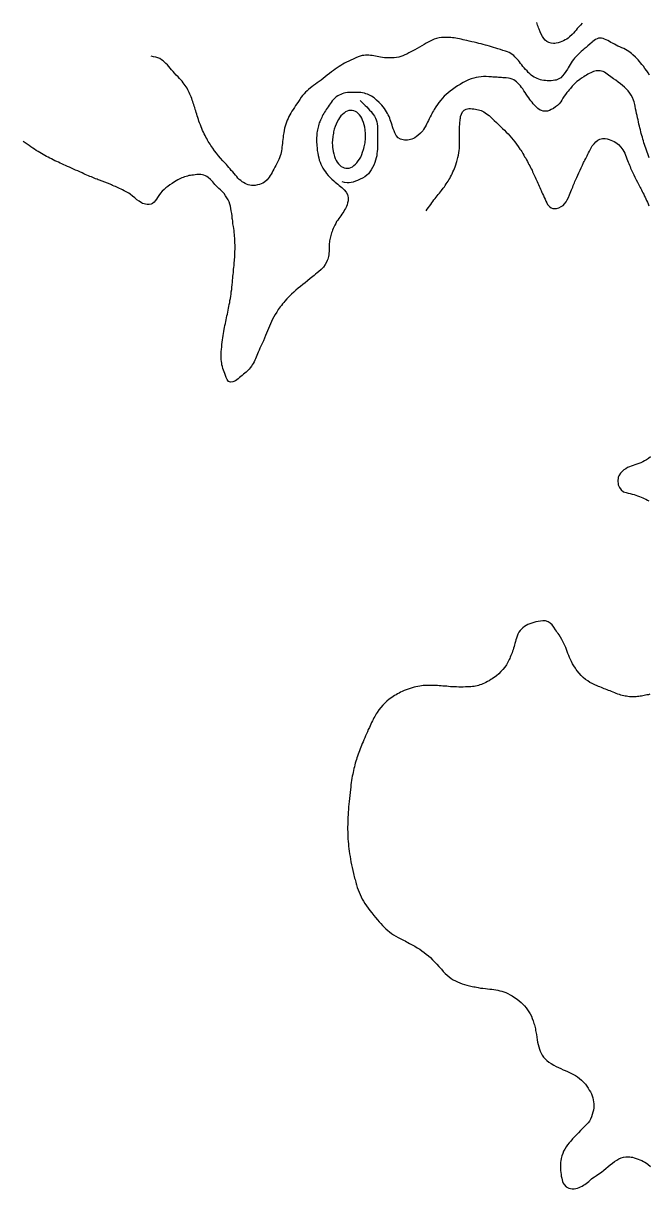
# Model space of a CAD drawing. Header units: inches. Extents: x 401374 to 405300, y 6332180 to 6336621.
# Drawn here: x 402661 to 403137, y 6332679 to 6333567 of the extents above; entities that cross this region are included whole.
import ezdxf

# ---------------------------------------------------------------- set-up
doc = ezdxf.new("R2010")
doc.units = ezdxf.units.IN
doc.header["$MEASUREMENT"] = 0

msp = doc.modelspace()

# ---------------------------------------------------------------- linework, layer by layer
for points in [[(403086.7, 6333566.7), (403085.2, 6333565.1), (403084, 6333563.8), (403082.9, 6333562.6), (403081.9, 6333561.4), (403080.9, 6333560.3), (403079.9, 6333559.2), (403078.9, 6333558.2), (403077, 6333556.3), (403075.9, 6333555.4), (403074.9, 6333554.6), (403073.7, 6333553.9), (403072.5, 6333553.2), (403071.2, 6333552.7), (403069.9, 6333552.2), (403068.4, 6333551.8), (403066.8, 6333551.5), (403065.7, 6333551.3), (403064.7, 6333551.3), (403062.9, 6333551.5), (403061.3, 6333552), (403059.8, 6333552.8), (403058.5, 6333553.8), (403057.4, 6333555.1), (403056.3, 6333556.6), (403055.4, 6333558.3), (403054.6, 6333560.1), (403053.8, 6333562.1), (403053.4, 6333563.1), (403053.1, 6333564.1), (403052.7, 6333565.1), (403052.4, 6333566.2), (403052.1, 6333567.3)], [(403094.1, 6333552.3), (403092.5, 6333550.8), (403091, 6333549.5), (403089.6, 6333548.3), (403088.2, 6333547.2), (403087, 6333546.1), (403085.8, 6333545.1), (403084.7, 6333544.1), (403083.7, 6333543.1), (403082.7, 6333542.1), (403081.7, 6333541.1), (403080.8, 6333540), (403079.9, 6333539), (403079.1, 6333537.8), (403078.2, 6333536.6), (403077.4, 6333535.3), (403076.6, 6333533.9), (403075.9, 6333532.8), (403075.3, 6333531.8), (403074.2, 6333529.9), (403073, 6333528.1), (403071.7, 6333526.5), (403070.3, 6333525.2), (403068.7, 6333524.2), (403066.8, 6333523.4), (403065.7, 6333523.2), (403064.6, 6333523.1), (403063, 6333522.9), (403061.5, 6333522.9), (403060, 6333522.9), (403058.7, 6333523), (403057.3, 6333523.1), (403056, 6333523.3), (403054.8, 6333523.6), (403053.5, 6333524), (403052.3, 6333524.5), (403051.2, 6333525), (403050, 6333525.7), (403048.9, 6333526.4), (403047.8, 6333527.2), (403046.7, 6333528.1), (403045.6, 6333529.1), (403044.6, 6333530.3), (403043.4, 6333531.5), (403042.4, 6333532.7), (403041.5, 6333533.8), (403040.6, 6333535), (403039.7, 6333536.1), (403038.9, 6333537.2), (403038.1, 6333538.3), (403037.2, 6333539.3), (403035.4, 6333541.2), (403034.5, 6333542.1), (403033.4, 6333542.9), (403032.3, 6333543.6), (403031, 6333544.3), (403029.7, 6333544.9), (403028.2, 6333545.5), (403026.2, 6333546), (403024.3, 6333546.6), (403022.5, 6333547.1), (403020.8, 6333547.7), (403019.1, 6333548.2), (403017.5, 6333548.7), (403016, 6333549.1), (403014.4, 6333549.6), (403012.9, 6333550), (403011.3, 6333550.5), (403009.7, 6333550.9), (403008, 6333551.3), (403006.3, 6333551.8), (403004.5, 6333552.2), (403002.6, 6333552.6), (403001.6, 6333552.8), (403000.6, 6333553.1), (402998.9, 6333553.4), (402997.4, 6333553.7), (402995.9, 6333554), (402994.5, 6333554.4), (402993.1, 6333554.7), (402991.8, 6333555), (402990.4, 6333555.2), (402989.2, 6333555.5), (402987.9, 6333555.6), (402986.5, 6333555.8), (402985.2, 6333555.9), (402983.8, 6333555.9), (402982.4, 6333555.9), (402980.9, 6333555.8), (402979.4, 6333555.7), (402977.8, 6333555.5), (402976.7, 6333555.2), (402975.7, 6333555), (402974, 6333554.5), (402972.4, 6333553.8), (402970.9, 6333553.1), (402969.4, 6333552.3), (402967.9, 6333551.4), (402966.3, 6333550.4), (402964.6, 6333549.5), (402962.7, 6333548.4), (402961, 6333547.5), (402959.3, 6333546.5), (402957.7, 6333545.6), (402956.2, 6333544.8), (402954.7, 6333544), (402953.1, 6333543.2), (402951.6, 6333542.5), (402950.1, 6333541.9), (402948.6, 6333541.4), (402947, 6333540.9), (402945.3, 6333540.6), (402943.6, 6333540.3), (402941.7, 6333540.2), (402939.8, 6333540.2), (402938.8, 6333540.2), (402937.8, 6333540.3), (402936.2, 6333540.4), (402934.6, 6333540.6), (402933.2, 6333540.8), (402931.8, 6333541), (402930.5, 6333541.3), (402929.2, 6333541.6), (402927.9, 6333541.8), (402926.7, 6333542), (402925.4, 6333542.2), (402924.2, 6333542.3), (402922.9, 6333542.4), (402921.6, 6333542.3), (402920.3, 6333542.2), (402919, 6333542), (402917.6, 6333541.6), (402916.2, 6333541.1), (402914.2, 6333540.2), (402912.3, 6333539.4), (402910.6, 6333538.6), (402908.9, 6333537.8), (402907.3, 6333537), (402905.8, 6333536.2), (402904.3, 6333535.4), (402902.9, 6333534.5), (402901.5, 6333533.7), (402900, 6333532.7), (402898.6, 6333531.7), (402897.2, 6333530.7), (402895.7, 6333529.6), (402894.2, 6333528.4), (402892.6, 6333527.2), (402891, 6333525.9), (402889.4, 6333524.6), (402887.8, 6333523.4), (402886.3, 6333522.3), (402884.9, 6333521.3), (402883.5, 6333520.3), (402882.2, 6333519.3), (402880.9, 6333518.3), (402879.7, 6333517.4), (402878.4, 6333516.3), (402877.3, 6333515.3), (402876.1, 6333514.2), (402875, 6333513), (402873.8, 6333511.7), (402872.7, 6333510.3), (402871.6, 6333508.7), (402870.6, 6333507.1), (402869.5, 6333505.4), (402868.5, 6333503.9), (402867.5, 6333502.4), (402866.6, 6333501), (402865.7, 6333499.6), (402864.9, 6333498.2), (402864.1, 6333496.9), (402863.4, 6333495.6), (402862.7, 6333494.2), (402862.1, 6333492.8), (402861.5, 6333491.4), (402860.9, 6333489.9), (402860.5, 6333488.4), (402860, 6333486.7), (402859.7, 6333484.9), (402859.4, 6333483.1), (402859.1, 6333481.3), (402858.9, 6333479.7), (402858.7, 6333478.1), (402858.6, 6333476.6), (402858.4, 6333475.1), (402858.3, 6333473.7), (402858.1, 6333472.3), (402858, 6333471), (402857.7, 6333469.6), (402857.5, 6333468.3), (402857.1, 6333467), (402856.7, 6333465.6), (402856.2, 6333464.2), (402855.7, 6333462.8), (402855, 6333461.4), (402854.2, 6333459.9), (402853.4, 6333458.4), (402852.6, 6333457), (402851.9, 6333455.6), (402851.2, 6333454.3), (402850.5, 6333453), (402849.8, 6333451.8), (402849.1, 6333450.6), (402848.3, 6333449.5), (402847.5, 6333448.4), (402846.7, 6333447.4), (402844.7, 6333445.7), (402843.5, 6333445), (402842.3, 6333444.4), (402840.9, 6333443.9), (402839.4, 6333443.5), (402837.8, 6333443.2), (402836.4, 6333443.1), (402835, 6333443.1), (402833.6, 6333443.3), (402832.4, 6333443.6), (402831.1, 6333444), (402830, 6333444.6), (402828.8, 6333445.3), (402827.7, 6333446), (402826.7, 6333446.9), (402825.6, 6333447.8), (402824.6, 6333448.8), (402823.6, 6333449.9), (402822.6, 6333451), (402821.6, 6333452.2), (402820.6, 6333453.5), (402819.5, 6333454.6), (402818.6, 6333455.8), (402817.6, 6333456.9), (402816.7, 6333458), (402815.8, 6333459), (402814.9, 6333460), (402813.1, 6333462), (402811.4, 6333464), (402809.8, 6333465.8), (402808.3, 6333467.7), (402806.8, 6333469.6), (402805.4, 6333471.5), (402804, 6333473.5), (402803.4, 6333474.5), (402802.7, 6333475.5), (402802, 6333476.6), (402801.4, 6333477.7), (402800.8, 6333478.8), (402800.1, 6333480), (402799.5, 6333481.2), (402798.9, 6333482.4), (402798.3, 6333483.7), (402797.7, 6333485), (402797.1, 6333486.4), (402796.6, 6333487.9), (402796, 6333489.3), (402795.4, 6333490.7), (402794.9, 6333492.1), (402794.5, 6333493.4), (402794, 6333494.8), (402793.6, 6333496.1), (402793.2, 6333497.4), (402792.8, 6333498.7), (402792.4, 6333499.9), (402792.1, 6333501.1), (402791.7, 6333502.4), (402791.3, 6333503.5), (402791, 6333504.7), (402790.6, 6333505.9), (402790.2, 6333507.1), (402789.8, 6333508.2), (402789.4, 6333509.3), (402789, 6333510.5), (402788.5, 6333511.6), (402788, 6333512.7), (402787.5, 6333513.8), (402787, 6333514.9), (402786.4, 6333516), (402785.8, 6333517.1), (402785.1, 6333518.2), (402784.4, 6333519.3), (402783.7, 6333520.3), (402782.8, 6333521.4), (402782, 6333522.5), (402781, 6333523.6), (402780, 6333524.7), (402779, 6333525.9), (402777.6, 6333527.2), (402776.4, 6333528.6), (402775.2, 6333529.9), (402774.1, 6333531.2), (402773, 6333532.5), (402772, 6333533.7), (402770.9, 6333534.9), (402769.8, 6333536.1), (402768.7, 6333537.1), (402767.6, 6333538.1), (402766.3, 6333538.9), (402765, 6333539.7), (402763.6, 6333540.3), (402762.1, 6333540.8), (402760.4, 6333541.2), (402758.6, 6333541.5)], [(403137.9, 6333527.1), (403136.8, 6333528.8), (403135.7, 6333530.4), (403134.4, 6333532.1), (403133.2, 6333533.9), (403132.1, 6333535.2), (403131.1, 6333536.4), (403130.1, 6333537.6), (403129.1, 6333538.7), (403128.2, 6333539.8), (403127.2, 6333540.8), (403125.2, 6333542.6), (403124.2, 6333543.5), (403123.1, 6333544.3), (403122, 6333545.1), (403120.8, 6333545.8), (403119.5, 6333546.6), (403118.2, 6333547.3), (403116.7, 6333548), (403115.2, 6333548.7), (403113.8, 6333549.3), (403112.4, 6333549.9), (403111.1, 6333550.6), (403109.8, 6333551.4), (403108.5, 6333552.1), (403107.3, 6333552.8), (403106.1, 6333553.5), (403104.9, 6333554.1), (403103.7, 6333554.6), (403102.5, 6333555), (403101.3, 6333555.2), (403100.2, 6333555.3), (403099, 6333555.2), (403097.9, 6333554.8), (403096.7, 6333554.3), (403095.6, 6333553.5), (403094.8, 6333552.8), (403094.1, 6333552.3)], [(403137.6, 6333464.2), (403137, 6333465.7), (403136.5, 6333467.2), (403136, 6333468.6), (403135.5, 6333470.1), (403135, 6333471.5), (403134.5, 6333472.9), (403134.1, 6333474.3), (403133.6, 6333475.7), (403133.2, 6333477.1), (403132.8, 6333478.4), (403132.4, 6333479.8), (403132, 6333481.2), (403131.6, 6333482.6), (403131.2, 6333484), (403130.9, 6333485.5), (403130.5, 6333486.9), (403130.1, 6333488.4), (403129.8, 6333489.9), (403129.4, 6333491.5), (403129.1, 6333493), (403128.7, 6333494.7), (403128.4, 6333496.3), (403128, 6333498), (403127.7, 6333499.8), (403127.3, 6333501.6), (403127, 6333503.5), (403126.7, 6333504.7), (403126.4, 6333505.8), (403126.1, 6333506.9), (403125.7, 6333508), (403124.8, 6333510), (403123.9, 6333511.8), (403122.8, 6333513.5), (403121.6, 6333515.1), (403120.2, 6333516.6), (403118.8, 6333518), (403117.3, 6333519.3), (403115.7, 6333520.6), (403114, 6333521.9), (403112.2, 6333523.2), (403110.4, 6333524.4), (403108.5, 6333525.8), (403106.6, 6333527.2), (403105.6, 6333527.9), (403104.6, 6333528.7), (403103.5, 6333529.3), (403102.5, 6333529.8), (403101.4, 6333530.2), (403100.4, 6333530.4), (403099.4, 6333530.5), (403098.3, 6333530.5), (403097.3, 6333530.3), (403096.2, 6333530.1), (403095.2, 6333529.8), (403094.1, 6333529.4), (403093.1, 6333528.9), (403092, 6333528.4), (403090.9, 6333527.8), (403089.9, 6333527.2), (403088.8, 6333526.5), (403087.8, 6333525.9), (403086.2, 6333524.9), (403084.9, 6333523.9), (403083.7, 6333523), (403082.6, 6333522.2), (403080.7, 6333520.5), (403079.1, 6333518.8), (403077.6, 6333517), (403076.8, 6333516), (403075.9, 6333515), (403075, 6333513.8), (403074, 6333512.5), (403073, 6333511.2), (403071.8, 6333509.7), (403071.2, 6333508.2), (403070.3, 6333506.8), (403069.2, 6333505.4), (403067.8, 6333504.1), (403066.3, 6333502.9), (403064.7, 6333501.8), (403063.1, 6333500.9), (403061.6, 6333500.3), (403060.3, 6333499.8), (403059.1, 6333499.6), (403057.9, 6333499.6), (403056.8, 6333499.8), (403055.7, 6333500.1), (403054.7, 6333500.5), (403052.8, 6333501.8), (403051, 6333503.5), (403049.2, 6333505.4), (403048.4, 6333506.5), (403047.6, 6333507.6), (403046.8, 6333508.7), (403046, 6333509.9), (403045, 6333511.2), (403044, 6333512.6), (403043.1, 6333514), (403042.2, 6333515.3), (403041.4, 6333516.6), (403040.5, 6333517.8), (403039.6, 6333518.9), (403038.7, 6333520), (403036.7, 6333522), (403035.7, 6333522.8), (403034.5, 6333523.5), (403033.2, 6333524.1), (403031.9, 6333524.6), (403030.4, 6333524.9), (403028.8, 6333525.1), (403027.5, 6333525.1), (403026.3, 6333525.2), (403025.2, 6333525.3), (403024, 6333525.3), (403022.9, 6333525.4), (403021.8, 6333525.5), (403020.7, 6333525.6), (403019.6, 6333525.7), (403018.6, 6333525.7), (403017.6, 6333525.8), (403016.6, 6333525.9), (403015.6, 6333525.9), (403013.6, 6333526), (403011.6, 6333526), (403009.7, 6333525.8), (403007.8, 6333525.6), (403005.9, 6333525.3), (403004, 6333524.9), (403002, 6333524.3), (403000.1, 6333523.5), (402999.1, 6333523.1), (402998, 6333522.6), (402997, 6333522), (402996, 6333521.5), (402994.8, 6333520.8), (402993.8, 6333520.1), (402992.7, 6333519.5), (402991.7, 6333518.9), (402989.8, 6333517.6), (402987.9, 6333516.3), (402986.2, 6333515), (402984.6, 6333513.7), (402983.1, 6333512.4), (402981.6, 6333511), (402980.2, 6333509.6), (402978.9, 6333508), (402977.6, 6333506.4), (402976.4, 6333504.7), (402975.1, 6333502.9), (402973.9, 6333501), (402973.3, 6333499.9), (402972.7, 6333498.9), (402972.2, 6333497.8), (402971.6, 6333496.7), (402970.8, 6333495.3), (402970.2, 6333493.9), (402969.5, 6333492.6), (402968.9, 6333491.4), (402968.4, 6333490.2), (402967.8, 6333489), (402967.2, 6333487.9), (402966.6, 6333486.9), (402965.9, 6333485.8), (402965.2, 6333484.8), (402963.6, 6333482.9), (402961.6, 6333481.1), (402960.4, 6333480.3), (402959.2, 6333479.5), (402958.1, 6333478.9), (402957, 6333478.4), (402955.9, 6333478.1), (402954.8, 6333477.8), (402953.7, 6333477.6), (402952.5, 6333477.6), (402951.4, 6333477.6), (402950.3, 6333477.8), (402949.3, 6333478.1), (402948.3, 6333478.4), (402946.5, 6333479.5), (402945, 6333481.1), (402944, 6333483.1), (402943.4, 6333484.7), (402942.8, 6333486.2), (402942.3, 6333487.7), (402941.9, 6333489.1), (402941.4, 6333490.5), (402941, 6333491.8), (402940.5, 6333493.1), (402940.1, 6333494.3), (402939.6, 6333495.6), (402939, 6333496.8), (402938.4, 6333498), (402937.7, 6333499.2), (402936.9, 6333500.4), (402936.1, 6333501.7), (402935.1, 6333503), (402934, 6333504.3), (402933, 6333505.3), (402932, 6333506.3), (402930.1, 6333508.2), (402928.2, 6333509.8), (402926.3, 6333511.1), (402925.2, 6333511.7), (402924.2, 6333512.2), (402923.1, 6333512.7), (402922, 6333513), (402920.8, 6333513.4), (402919.5, 6333513.6), (402918.2, 6333513.8), (402916.8, 6333513.9), (402915.2, 6333513.9), (402913.6, 6333513.9), (402912.1, 6333514), (402910.7, 6333513.9), (402909.2, 6333513.9), (402907.9, 6333513.8), (402906.5, 6333513.6), (402905.2, 6333513.3), (402904, 6333513), (402902.8, 6333512.5), (402901.6, 6333512), (402900.5, 6333511.4), (402899.4, 6333510.6), (402898.3, 6333509.7), (402897.3, 6333508.6), (402896.4, 6333507.5), (402895.5, 6333506.3), (402894.7, 6333505.2), (402893.9, 6333504.2), (402893.2, 6333503.1), (402892.5, 6333502), (402891.8, 6333501), (402891.1, 6333499.9), (402890.5, 6333498.9), (402889.9, 6333497.9), (402889.3, 6333496.9), (402888.8, 6333495.8), (402888.3, 6333494.8), (402887.8, 6333493.8), (402887.3, 6333492.8), (402886.9, 6333491.7), (402886.5, 6333490.7), (402886.2, 6333489.7), (402885.9, 6333488.6), (402885.6, 6333487.5), (402885.3, 6333486.5), (402885.1, 6333485.4), (402884.9, 6333484.2), (402884.7, 6333483.1), (402884.6, 6333482), (402884.5, 6333480.8), (402884.4, 6333479.6), (402884.4, 6333478.4), (402884.4, 6333477.1), (402884.4, 6333475.9), (402884.5, 6333474.6), (402884.6, 6333473.2), (402884.8, 6333471.9), (402884.9, 6333470.8), (402885, 6333469.8), (402885.3, 6333467.8), (402885.7, 6333466), (402886.1, 6333464.2), (402886.5, 6333462.5), (402887.1, 6333460.9), (402887.7, 6333459.3), (402888.4, 6333457.8), (402889.2, 6333456.4), (402890.1, 6333454.9), (402891.1, 6333453.5), (402892.1, 6333452.2), (402893.3, 6333450.8), (402894.6, 6333449.4), (402896, 6333448), (402897.6, 6333446.7), (402898.6, 6333445.7), (402899.6, 6333444.9), (402900.7, 6333444), (402901.7, 6333443.2), (402903.7, 6333441.6), (402905.5, 6333439.9), (402907, 6333438.1), (402908, 6333436.2), (402908.3, 6333435.1), (402908.5, 6333434), (402908.5, 6333432.8), (402908.4, 6333431.5), (402908, 6333429.8), (402907.6, 6333428.3), (402907.1, 6333427), (402906.5, 6333425.7), (402905.8, 6333424.5), (402905.2, 6333423.4), (402904.4, 6333422.3), (402903.7, 6333421.2), (402902.9, 6333420.1), (402902.1, 6333419.1), (402901.3, 6333418), (402900.5, 6333416.8), (402899.7, 6333415.6), (402899, 6333414.3), (402898.2, 6333412.9), (402897.6, 6333411.5), (402897, 6333410.3), (402896.6, 6333409.1), (402896.2, 6333408), (402895.8, 6333407), (402895.5, 6333406), (402895.2, 6333405), (402894.7, 6333403), (402894.3, 6333401.1), (402894.2, 6333400), (402894.1, 6333399), (402894, 6333397.9), (402894, 6333396.7), (402893.9, 6333395.5), (402894, 6333394.3), (402893.9, 6333392.9), (402893.8, 6333391.6), (402893.7, 6333390.3), (402893.5, 6333389.1), (402893.2, 6333388), (402892.9, 6333386.9), (402892.5, 6333385.9), (402892.1, 6333384.8), (402890.9, 6333382.9), (402889.6, 6333381), (402887.9, 6333379.2), (402886, 6333377.5), (402884.8, 6333376.5), (402883.7, 6333375.6), (402882.7, 6333374.7), (402881.6, 6333373.8), (402880.6, 6333373), (402879.6, 6333372.2), (402877.6, 6333370.6), (402875.8, 6333369.1), (402873.9, 6333367.7), (402872.1, 6333366.3), (402870.4, 6333364.9), (402868.7, 6333363.4), (402867, 6333361.9), (402865.3, 6333360.4), (402863.6, 6333358.7), (402861.9, 6333356.9), (402860.2, 6333355), (402859.4, 6333354), (402858.5, 6333352.9), (402857.6, 6333351.8), (402856.8, 6333350.7), (402855.3, 6333348.7), (402854.1, 6333346.7), (402852.9, 6333344.9), (402851.9, 6333343.1), (402851, 6333341.3), (402850.1, 6333339.5), (402849.3, 6333337.8), (402848.6, 6333336.1), (402847.8, 6333334.3), (402847.1, 6333332.5), (402846.4, 6333330.7), (402845.6, 6333328.8), (402844.8, 6333326.9), (402844, 6333324.9), (402843.5, 6333323.9), (402843, 6333322.8), (402842.5, 6333321.8), (402842, 6333320.7), (402841.2, 6333319.2), (402840.6, 6333317.7), (402840, 6333316.3), (402839.4, 6333315), (402838.9, 6333313.7), (402838.4, 6333312.4), (402837.9, 6333311.2), (402837.4, 6333310), (402836.8, 6333308.9), (402836.2, 6333307.7), (402835.5, 6333306.6), (402834.8, 6333305.5), (402834, 6333304.4), (402833, 6333303.3), (402832, 6333302.2), (402830.8, 6333301.1), (402828.9, 6333299.4), (402827.9, 6333298.5), (402826.8, 6333297.6), (402825.8, 6333296.8), (402824.7, 6333295.9), (402823.7, 6333295.2), (402822.7, 6333294.5), (402820.7, 6333293.6), (402818.9, 6333293.3), (402817.4, 6333293.9), (402816.4, 6333295.5), (402815.7, 6333297), (402815.1, 6333298.5), (402814.5, 6333299.9), (402814, 6333301.3), (402813.5, 6333302.6), (402813.1, 6333303.9), (402812.7, 6333305.3), (402812.4, 6333306.6), (402812.2, 6333307.9), (402812, 6333309.2), (402811.8, 6333310.6), (402811.7, 6333312), (402811.7, 6333313.4), (402811.7, 6333314.9), (402811.8, 6333316.6), (402812, 6333318.3), (402812.2, 6333320.2), (402812.4, 6333322), (402812.6, 6333323.8), (402812.8, 6333325.5), (402813.1, 6333327.2), (402813.3, 6333328.9), (402813.6, 6333330.5), (402813.9, 6333332), (402814.2, 6333333.6), (402814.4, 6333335.1), (402814.7, 6333336.6), (402815, 6333338), (402815.3, 6333339.5), (402815.6, 6333340.9), (402815.9, 6333342.4), (402816.2, 6333343.8), (402816.5, 6333345.2), (402816.8, 6333346.7), (402817.1, 6333348.1), (402817.4, 6333349.6), (402817.7, 6333351.1), (402818, 6333352.6), (402818.3, 6333354.1), (402818.5, 6333355.6), (402818.8, 6333357.2), (402819.1, 6333358.8), (402819.3, 6333360.5), (402819.5, 6333362.2), (402819.8, 6333363.9), (402820, 6333365.7), (402820.2, 6333367.5), (402820.4, 6333369.5), (402820.5, 6333371), (402820.6, 6333372.5), (402820.8, 6333374), (402820.9, 6333375.4), (402821.1, 6333376.8), (402821.2, 6333378.2), (402821.3, 6333379.5), (402821.5, 6333380.8), (402821.6, 6333382.1), (402821.7, 6333383.3), (402821.8, 6333384.6), (402821.9, 6333385.8), (402822, 6333387), (402822.1, 6333388.2), (402822.2, 6333389.4), (402822.3, 6333390.7), (402822.3, 6333391.9), (402822.3, 6333393.1), (402822.4, 6333394.3), (402822.4, 6333395.5), (402822.4, 6333396.7), (402822.4, 6333398), (402822.3, 6333399.2), (402822.3, 6333400.5), (402822.2, 6333401.8), (402822.1, 6333403.1), (402822, 6333404.5), (402821.9, 6333405.9), (402821.7, 6333407.3), (402821.6, 6333408.8), (402821.4, 6333410.3), (402821.2, 6333411.9), (402821, 6333412.9), (402820.8, 6333414), (402820.7, 6333415.1), (402820.6, 6333416.1), (402820.4, 6333417.1), (402820.3, 6333418.1), (402820.1, 6333420.1), (402819.8, 6333421.9), (402819.5, 6333423.8), (402819.2, 6333425.5), (402818.8, 6333427.3), (402818.3, 6333429), (402817.8, 6333430.6), (402817.1, 6333432.2), (402816.2, 6333433.8), (402815.2, 6333435.3), (402814.1, 6333436.9), (402812.7, 6333438.4), (402811.2, 6333439.9), (402810, 6333440.8), (402809, 6333441.9), (402808.1, 6333442.9), (402807.1, 6333443.9), (402805.4, 6333445.9), (402803.7, 6333447.8), (402801.8, 6333449.3), (402800.9, 6333450), (402799.8, 6333450.5), (402798.7, 6333451), (402797.5, 6333451.3), (402796.2, 6333451.4), (402794.8, 6333451.5), (402793.3, 6333451.4), (402792, 6333451.2), (402790.7, 6333451.1), (402789.5, 6333451), (402788.4, 6333450.8), (402787.2, 6333450.6), (402786.1, 6333450.3), (402785.1, 6333450), (402784, 6333449.7), (402783, 6333449.3), (402781.9, 6333448.9), (402780.8, 6333448.4), (402779.8, 6333447.9), (402778.7, 6333447.3), (402777.5, 6333446.6), (402776.4, 6333445.9), (402774.4, 6333444.6), (402772.7, 6333443.5), (402771.1, 6333442.4), (402769.6, 6333441.3), (402768.3, 6333440.1), (402766.9, 6333438.8), (402765.7, 6333437.2), (402764.4, 6333435.5), (402763.4, 6333434), (402762.5, 6333432.7), (402761.6, 6333431.5), (402760.7, 6333430.4), (402759.6, 6333429.5), (402758.4, 6333428.9), (402757.1, 6333428.6), (402755.6, 6333428.7), (402754.3, 6333428.9), (402753.1, 6333429.2), (402752, 6333429.5), (402751.1, 6333430), (402749.3, 6333431.1), (402747.6, 6333432.3), (402746, 6333433.7), (402744.3, 6333435.1), (402742.5, 6333436.5), (402741.5, 6333437.2), (402740.4, 6333437.9), (402739.1, 6333438.5), (402737.9, 6333439.1), (402736.8, 6333439.7), (402735.6, 6333440.3), (402734.5, 6333440.8), (402733.4, 6333441.3), (402732.4, 6333441.8), (402731.3, 6333442.3), (402730.3, 6333442.7), (402729.2, 6333443.2), (402728.2, 6333443.6), (402727.2, 6333444), (402725.2, 6333444.8), (402723.3, 6333445.6), (402721.3, 6333446.3), (402719.3, 6333447.1), (402718.3, 6333447.5), (402717.3, 6333447.9), (402716.2, 6333448.3), (402715.2, 6333448.7), (402714.1, 6333449.1), (402713, 6333449.6), (402711.9, 6333450), (402710.8, 6333450.5), (402709.6, 6333451), (402708.4, 6333451.5), (402707.2, 6333452.1), (402706, 6333452.7), (402704.2, 6333453.4), (402702.6, 6333454.2), (402701, 6333454.9), (402699.4, 6333455.6), (402697.8, 6333456.3), (402696.3, 6333457), (402694.9, 6333457.6), (402693.4, 6333458.3), (402692, 6333458.9), (402690.6, 6333459.5), (402689.3, 6333460.2), (402687.9, 6333460.8), (402686.6, 6333461.4), (402685.3, 6333462), (402684, 6333462.7), (402682.7, 6333463.3), (402681.4, 6333463.9), (402680.2, 6333464.6), (402678.9, 6333465.3), (402677.6, 6333466), (402676.3, 6333466.7), (402675, 6333467.4), (402673.7, 6333468.2), (402672.4, 6333469), (402671.1, 6333469.8), (402669.8, 6333470.7), (402668.4, 6333471.6), (402667, 6333472.5), (402665.6, 6333473.5), (402664.1, 6333474.5), (402662.7, 6333475.5), (402661.2, 6333476.7)], [(402917.6, 6333507.9), (402918.8, 6333506.5), (402920.1, 6333505.2), (402921.3, 6333504), (402922.6, 6333502.9), (402923.7, 6333501.7), (402924.8, 6333500.5), (402925.9, 6333499.4), (402926.8, 6333498.2), (402927.7, 6333497), (402928.5, 6333495.8), (402929.2, 6333494.5), (402929.7, 6333493.1), (402930.2, 6333491.7), (402930.5, 6333490.1), (402930.7, 6333488.4), (402930.8, 6333486.7), (402930.7, 6333485.6), (402930.7, 6333484.6), (402930.7, 6333482.6), (402930.8, 6333480.8), (402930.8, 6333479), (402930.8, 6333477.2), (402930.9, 6333475.5), (402930.9, 6333473.9), (402930.9, 6333472.3), (402930.8, 6333470.7), (402930.6, 6333469.1), (402930.4, 6333467.4), (402930.2, 6333465.8), (402929.8, 6333464.1), (402929.3, 6333462.3), (402928.7, 6333460.5), (402928, 6333458.7), (402927, 6333456.7), (402926.1, 6333455), (402925, 6333453.4), (402923.9, 6333452.1), (402922.6, 6333450.9), (402921.1, 6333449.8), (402919.4, 6333448.8), (402917.6, 6333447.9), (402915.7, 6333447), (402914, 6333446.3), (402912.4, 6333445.7), (402910.8, 6333445.3), (402909.2, 6333445.1), (402907.6, 6333445.1), (402905.8, 6333445.3), (402904, 6333445.9)], [(402911.6, 6333500.3), (402910.3, 6333500.3), (402909, 6333500.1), (402907.7, 6333499.7), (402906.5, 6333499.1), (402905.3, 6333498.2), (402904.1, 6333497.2), (402903, 6333496.1), (402902, 6333494.7), (402901, 6333493.3), (402900.1, 6333491.6), (402899.3, 6333489.9), (402898.6, 6333488), (402897.9, 6333486), (402897.6, 6333485), (402897.4, 6333483.9), (402897.2, 6333482.9), (402897, 6333481.8), (402896.8, 6333480.7), (402896.7, 6333479.6), (402896.5, 6333478.4), (402896.5, 6333477.3), (402896.4, 6333476.2), (402896.4, 6333475.1), (402896.5, 6333474.1), (402896.5, 6333473), (402896.6, 6333472), (402896.7, 6333470.9), (402897, 6333469), (402897.5, 6333467.1), (402898, 6333465.3), (402898.6, 6333463.7), (402899.4, 6333462.1), (402900.2, 6333460.8), (402901.1, 6333459.5), (402902.1, 6333458.5), (402903.1, 6333457.6), (402904.3, 6333457), (402905.5, 6333456.5), (402906.8, 6333456.3), (402908, 6333456.2), (402909.3, 6333456.4), (402910.5, 6333456.8), (402911.7, 6333457.4), (402912.9, 6333458.3), (402914, 6333459.3), (402915.1, 6333460.4), (402916.1, 6333461.8), (402917.1, 6333463.2), (402918, 6333464.8), (402918.8, 6333466.6), (402919.5, 6333468.5), (402920.2, 6333470.4), (402920.5, 6333471.4), (402920.7, 6333472.5), (402920.9, 6333473.6), (402921.1, 6333474.6), (402921.3, 6333475.7), (402921.5, 6333476.9), (402921.6, 6333478), (402921.6, 6333479.1), (402921.7, 6333480.2), (402921.7, 6333481.3), (402921.7, 6333482.4), (402921.6, 6333483.4), (402921.5, 6333484.5), (402921.4, 6333485.5), (402921.1, 6333487.5), (402920.7, 6333489.4), (402920.1, 6333491.2), (402919.5, 6333492.8), (402918.8, 6333494.4), (402918, 6333495.7), (402917.1, 6333497), (402916.1, 6333498), (402915.1, 6333498.9), (402914, 6333499.5), (402912.8, 6333500), (402911.6, 6333500.3)], [(402967.8, 6333423.7), (402968.6, 6333425), (402969.5, 6333426.3), (402970.4, 6333427.5), (402971.3, 6333428.7), (402972.1, 6333429.9), (402973, 6333431), (402973.8, 6333432.1), (402974.6, 6333433.2), (402975.5, 6333434.2), (402976.3, 6333435.2), (402977.1, 6333436.3), (402977.9, 6333437.3), (402979.4, 6333439.2), (402980.9, 6333441.2), (402981.7, 6333442.2), (402982.4, 6333443.2), (402983.1, 6333444.3), (402983.8, 6333445.3), (402984.5, 6333446.4), (402985.1, 6333447.4), (402985.8, 6333448.5), (402986.4, 6333449.7), (402987, 6333450.9), (402987.7, 6333452.1), (402988.2, 6333453.4), (402988.8, 6333454.7), (402989.4, 6333456), (402989.9, 6333457.4), (402990.4, 6333458.9), (402991, 6333460.5), (402991.3, 6333461.5), (402991.5, 6333462.5), (402992, 6333464.4), (402992.4, 6333466.2), (402992.7, 6333468), (402992.9, 6333469.7), (402993.1, 6333471.3), (402993.2, 6333473), (402993.2, 6333474.6), (402993.3, 6333476.3), (402993.3, 6333477.9), (402993.3, 6333479.6), (402993.2, 6333481.4), (402993.2, 6333483.2), (402993.2, 6333485.1), (402993.3, 6333486.1), (402993.3, 6333487.1), (402993.3, 6333488.2), (402993.4, 6333489.3), (402993.4, 6333490.3), (402993.5, 6333491.4), (402993.6, 6333492.4), (402993.7, 6333493.5), (402993.9, 6333494.5), (402994.1, 6333495.6), (402994.7, 6333497.4), (402995.5, 6333499.1), (402996.7, 6333500.4), (402998.2, 6333501.3), (403000.2, 6333501.7), (403001.5, 6333501.7), (403002.9, 6333501.6), (403004.1, 6333501.5), (403005.3, 6333501.3), (403006.5, 6333501.1), (403007.6, 6333500.8), (403008.7, 6333500.5), (403009.7, 6333500.1), (403010.7, 6333499.6), (403011.7, 6333499.1), (403013.7, 6333497.8), (403015.7, 6333496.3), (403016.7, 6333495.4), (403017.8, 6333494.5), (403019.6, 6333492.7), (403021.3, 6333491.1), (403022.9, 6333489.6), (403024.5, 6333488.1), (403026, 6333486.6), (403027.4, 6333485.2), (403028.8, 6333483.8), (403030.2, 6333482.4), (403031.5, 6333481), (403032.8, 6333479.5), (403034.1, 6333478), (403035.3, 6333476.4), (403036.6, 6333474.7), (403037.9, 6333472.9), (403039.2, 6333470.9), (403039.9, 6333469.9), (403040.6, 6333468.9), (403041.3, 6333467.5), (403042.1, 6333466.2), (403042.8, 6333465), (403043.6, 6333463.8), (403044.2, 6333462.6), (403044.9, 6333461.4), (403045.5, 6333460.2), (403046.1, 6333459.1), (403046.7, 6333458), (403047.3, 6333456.9), (403047.8, 6333455.8), (403048.4, 6333454.7), (403048.9, 6333453.6), (403049.4, 6333452.6), (403049.9, 6333451.5), (403050.4, 6333450.4), (403050.9, 6333449.4), (403051.4, 6333448.3), (403051.9, 6333447.2), (403052.4, 6333446.1), (403052.9, 6333445), (403053.4, 6333443.9), (403053.9, 6333442.7), (403054.4, 6333441.6), (403054.9, 6333440.4), (403055.4, 6333439.2), (403056, 6333437.9), (403056.5, 6333436.7), (403057.1, 6333435.4), (403057.7, 6333434), (403058.3, 6333432.7), (403059, 6333431.3), (403059.6, 6333429.9), (403060.3, 6333428.7), (403062.1, 6333426.8), (403063.1, 6333426.1), (403064.3, 6333425.7), (403065.5, 6333425.5), (403067, 6333425.7), (403068.9, 6333426.2), (403070.6, 6333427), (403072, 6333428), (403073.2, 6333429.2), (403074.3, 6333430.7), (403075.2, 6333432.3), (403076.1, 6333434.1), (403077, 6333436.1), (403077.5, 6333437.3), (403078, 6333438.5), (403078.4, 6333439.7), (403078.9, 6333440.8), (403079.4, 6333441.9), (403079.8, 6333443), (403080.3, 6333444.1), (403080.7, 6333445.1), (403081.1, 6333446.1), (403081.6, 6333447.1), (403082.4, 6333449.1), (403083.3, 6333451), (403084.1, 6333452.8), (403085, 6333454.7), (403085.8, 6333456.6), (403086.8, 6333458.5), (403087.7, 6333460.5), (403088.2, 6333461.5), (403088.7, 6333462.5), (403089.3, 6333463.6), (403089.8, 6333464.6), (403090.4, 6333465.7), (403090.9, 6333466.9), (403091.5, 6333468), (403092.2, 6333469.3), (403093.2, 6333471.3), (403094.3, 6333473.2), (403095.6, 6333474.9), (403096.9, 6333476.4), (403098.4, 6333477.6), (403100.1, 6333478.5), (403102, 6333478.9), (403103, 6333479), (403104.2, 6333478.9), (403105.7, 6333478.6), (403107.1, 6333478.2), (403108.5, 6333477.7), (403109.7, 6333477.2), (403111, 6333476.6), (403112.1, 6333475.9), (403113.2, 6333475.2), (403114.2, 6333474.3), (403116, 6333472.4), (403116.8, 6333471.4), (403117.6, 6333470.2), (403118.3, 6333469), (403119, 6333467.7), (403119.6, 6333466.3), (403120.2, 6333464.9), (403120.6, 6333463.5), (403121.1, 6333462.2), (403121.6, 6333461), (403122, 6333459.8), (403122.5, 6333458.6), (403123, 6333457.5), (403123.4, 6333456.4), (403123.9, 6333455.4), (403124.4, 6333454.3), (403124.8, 6333453.3), (403125.8, 6333451.3), (403126.8, 6333449.4), (403127.7, 6333447.5), (403128.7, 6333445.6), (403129.7, 6333443.6), (403130.7, 6333441.7), (403131.3, 6333440.7), (403131.8, 6333439.7), (403132.3, 6333438.6), (403132.8, 6333437.6), (403133.4, 6333436.5), (403133.9, 6333435.3), (403134.5, 6333434.2), (403135, 6333433), (403135.6, 6333431.7), (403136.2, 6333430.5), (403136.7, 6333429.1), (403137.3, 6333427.7)], [(403138.6, 6333236.5), (403137.1, 6333235.2), (403135.6, 6333234.2), (403134.1, 6333233.4), (403132.7, 6333232.6), (403131.2, 6333232), (403129.7, 6333231.5), (403128.2, 6333231), (403126.8, 6333230.5), (403125.3, 6333230), (403123.9, 6333229.5), (403122.5, 6333228.9), (403121.1, 6333228.3), (403119.7, 6333227.5), (403118.4, 6333226.5), (403117, 6333225.4), (403115.8, 6333224.1), (403114.5, 6333222.1), (403114.1, 6333221), (403113.9, 6333219.9), (403113.7, 6333218.8), (403113.7, 6333217.6), (403113.9, 6333216.5), (403114.1, 6333215.3), (403114.5, 6333214.3), (403115, 6333213.2), (403116.3, 6333211.4), (403118, 6333210), (403119.1, 6333209.6), (403120.2, 6333209.3), (403121.7, 6333208.9), (403123.2, 6333208.6), (403124.6, 6333208.2), (403126.1, 6333207.8), (403127.5, 6333207.3), (403128.8, 6333206.9), (403130.1, 6333206.4), (403131.4, 6333205.9), (403132.7, 6333205.3), (403133.9, 6333204.8), (403135.1, 6333204.2), (403136.2, 6333203.5), (403137.3, 6333202.9)], [(403138.2, 6333055.7), (403137, 6333055.4), (403135.9, 6333055.2), (403134.9, 6333055), (403133.8, 6333054.8), (403132.7, 6333054.6), (403131.7, 6333054.4), (403130.7, 6333054.2), (403129.6, 6333054.1), (403128.6, 6333054), (403127.6, 6333053.9), (403126.6, 6333053.8), (403125.5, 6333053.8), (403124.5, 6333053.8), (403123.5, 6333053.9), (403122.5, 6333053.9), (403121.4, 6333054), (403120.4, 6333054.2), (403119.3, 6333054.4), (403118.2, 6333054.6), (403117.1, 6333054.8), (403116, 6333055.1), (403114.9, 6333055.5), (403113.7, 6333055.9), (403112.5, 6333056.4), (403111.4, 6333056.9), (403110.1, 6333057.4), (403108.9, 6333057.8), (403107.8, 6333058.3), (403106.6, 6333058.7), (403105.5, 6333059.2), (403104.4, 6333059.6), (403103.3, 6333060), (403102.2, 6333060.4), (403101.2, 6333060.8), (403100.1, 6333061.3), (403099.1, 6333061.7), (403098.1, 6333062.1), (403096.2, 6333062.9), (403094.3, 6333063.9), (403092.5, 6333064.8), (403090.8, 6333065.9), (403089.1, 6333067.1), (403087.4, 6333068.5), (403085.9, 6333070), (403084.3, 6333071.7), (403082.8, 6333073.5), (403082.1, 6333074.6), (403081.4, 6333075.7), (403080.3, 6333077.4), (403079.3, 6333079), (403078.5, 6333080.6), (403077.7, 6333082.2), (403077, 6333083.8), (403076.4, 6333085.3), (403075.8, 6333086.8), (403075.2, 6333088.3), (403074.6, 6333089.8), (403074.1, 6333091.3), (403073.4, 6333092.8), (403072.7, 6333094.3), (403071.9, 6333095.9), (403071.1, 6333097.5), (403070.1, 6333099.2), (403069, 6333100.9), (403068.3, 6333101.9), (403067.6, 6333102.9), (403067, 6333103.9), (403066.3, 6333104.9), (403065.1, 6333106.8), (403063.8, 6333108.5), (403062.3, 6333109.9), (403060.7, 6333111), (403058.8, 6333111.6), (403057.7, 6333111.7), (403056.6, 6333111.7), (403054.8, 6333111.4), (403053, 6333111.1), (403051.4, 6333110.8), (403049.7, 6333110.4), (403048.2, 6333110), (403046.7, 6333109.4), (403045.2, 6333108.8), (403043.9, 6333108.1), (403042.6, 6333107.3), (403041.4, 6333106.4), (403040.4, 6333105.4), (403039.4, 6333104.2), (403038.5, 6333103), (403037.7, 6333101.6), (403037.1, 6333100.1), (403036.6, 6333098.5), (403036.2, 6333097.1), (403035.8, 6333095.8), (403035.4, 6333094.5), (403035.1, 6333093.3), (403034.7, 6333092), (403034.3, 6333090.8), (403034, 6333089.7), (403033.6, 6333088.5), (403033.2, 6333087.4), (403032.8, 6333086.3), (403032.4, 6333085.2), (403031.9, 6333084.1), (403031.5, 6333083.1), (403031, 6333082.1), (403030, 6333080.1), (403028.9, 6333078.2), (403027.7, 6333076.4), (403026.3, 6333074.6), (403024.8, 6333073), (403023.1, 6333071.4), (403021.3, 6333069.8), (403020.3, 6333069), (403019.2, 6333068.3), (403018.1, 6333067.6), (403017, 6333066.9), (403015.7, 6333066.1), (403014.5, 6333065.4), (403013.3, 6333064.8), (403012.2, 6333064.2), (403011, 6333063.7), (403009.9, 6333063.3), (403008.8, 6333062.9), (403007.7, 6333062.5), (403006.6, 6333062.2), (403005.5, 6333062), (403004.3, 6333061.7), (403003.1, 6333061.6), (403001.9, 6333061.4), (403000.6, 6333061.3), (402999.2, 6333061.3), (402997.8, 6333061.3), (402996, 6333061.2), (402994.3, 6333061.2), (402992.7, 6333061.2), (402991, 6333061.3), (402989.5, 6333061.4), (402987.9, 6333061.4), (402986.4, 6333061.5), (402984.9, 6333061.6), (402983.5, 6333061.8), (402982, 6333061.9), (402980.6, 6333062), (402979.2, 6333062.1), (402977.8, 6333062.2), (402976.5, 6333062.3), (402975.1, 6333062.4), (402973.8, 6333062.4), (402972.4, 6333062.5), (402971.1, 6333062.5), (402969.7, 6333062.5), (402968.4, 6333062.5), (402967, 6333062.4), (402965.6, 6333062.3), (402964.3, 6333062.1), (402962.9, 6333061.9), (402961.5, 6333061.7), (402960, 6333061.4), (402958.6, 6333061.1), (402957.1, 6333060.7), (402955.6, 6333060.2), (402954.1, 6333059.7), (402952.5, 6333059.1), (402951, 6333058.5), (402949.6, 6333057.9), (402948.4, 6333057.3), (402947.2, 6333056.7), (402946, 6333056), (402944.9, 6333055.4), (402943.8, 6333054.8), (402942.7, 6333054.1), (402941.7, 6333053.4), (402939.8, 6333052), (402938, 6333050.6), (402936.3, 6333049), (402934.8, 6333047.4), (402933.3, 6333045.7), (402931.9, 6333043.8), (402930.6, 6333041.9), (402929.9, 6333040.9), (402929.3, 6333039.9), (402928.7, 6333038.8), (402928.1, 6333037.7), (402927.5, 6333036.6), (402926.9, 6333035.4), (402926.3, 6333034.2), (402925.7, 6333033), (402925.1, 6333031.7), (402924.6, 6333030.5), (402923.8, 6333028.8), (402923.1, 6333027.2), (402922.4, 6333025.6), (402921.7, 6333024), (402921.1, 6333022.5), (402920.4, 6333021.1), (402919.8, 6333019.6), (402919.2, 6333018.2), (402918.6, 6333016.8), (402918.1, 6333015.4), (402917.6, 6333014.1), (402917, 6333012.7), (402916.5, 6333011.4), (402916.1, 6333010.1), (402915.6, 6333008.7), (402915.1, 6333007.4), (402914.7, 6333006.1), (402914.3, 6333004.7), (402913.9, 6333003.4), (402913.5, 6333002), (402913.2, 6333000.6), (402912.8, 6332999.2), (402912.5, 6332997.8), (402912.2, 6332996.3), (402911.9, 6332994.9), (402911.6, 6332993.3), (402911.3, 6332991.8), (402911, 6332990.2), (402910.8, 6332988.5), (402910.6, 6332986.8), (402910.4, 6332985.1), (402910.2, 6332983.3), (402909.9, 6332980.9), (402909.7, 6332978.6), (402909.4, 6332976.4), (402909.2, 6332974.2), (402909, 6332972.1), (402908.8, 6332970), (402908.7, 6332968), (402908.5, 6332966), (402908.4, 6332964), (402908.3, 6332962.1), (402908.2, 6332960.2), (402908.1, 6332958.4), (402908.1, 6332956.5), (402908, 6332954.7), (402908, 6332952.8), (402908.1, 6332951), (402908.1, 6332949.2), (402908.2, 6332947.4), (402908.3, 6332945.6), (402908.4, 6332943.7), (402908.6, 6332941.9), (402908.8, 6332940), (402909, 6332938.1), (402909.3, 6332936.2), (402909.5, 6332934.2), (402909.9, 6332932.2), (402910.2, 6332930.2), (402910.6, 6332928.1), (402911, 6332926), (402911.5, 6332923.8), (402912, 6332921.6), (402912.6, 6332919.3), (402912.8, 6332918.1), (402913.1, 6332916.9), (402913.4, 6332915.8), (402913.7, 6332914.7), (402914, 6332913.6), (402914.2, 6332912.6), (402914.5, 6332911.5), (402914.8, 6332910.6), (402915.4, 6332908.6), (402916.1, 6332906.8), (402916.8, 6332905), (402917.5, 6332903.2), (402918.3, 6332901.5), (402919.2, 6332899.8), (402920.2, 6332898.1), (402921.2, 6332896.4), (402922.4, 6332894.7), (402923.7, 6332892.9), (402925, 6332891.1), (402926.6, 6332889.3), (402928, 6332887.4), (402929.4, 6332885.7), (402930.7, 6332884.1), (402932, 6332882.6), (402933.3, 6332881.1), (402934.6, 6332879.7), (402935.9, 6332878.4), (402937.2, 6332877.2), (402938.6, 6332876), (402940, 6332874.8), (402941.5, 6332873.7), (402943.1, 6332872.6), (402944.7, 6332871.5), (402946.5, 6332870.5), (402948.5, 6332869.5), (402949.5, 6332869), (402950.6, 6332868.5), (402951.8, 6332867.9), (402952.9, 6332867.3), (402954, 6332866.7), (402955.1, 6332866.1), (402956.2, 6332865.6), (402957.2, 6332865), (402959.2, 6332863.9), (402961.1, 6332862.8), (402962.9, 6332861.6), (402964.6, 6332860.4), (402966.3, 6332859.2), (402967.9, 6332857.9), (402969.5, 6332856.6), (402971.1, 6332855.2), (402972.7, 6332853.6), (402974.3, 6332852), (402975.9, 6332850.3), (402977.6, 6332848.4), (402979.4, 6332846.5), (402980.9, 6332844.7), (402982.4, 6332843.2), (402983.9, 6332841.8), (402985.4, 6332840.5), (402986.9, 6332839.4), (402988.5, 6332838.4), (402990.1, 6332837.5), (402991.7, 6332836.7), (402993.4, 6332836), (402995.2, 6332835.3), (402997, 6332834.7), (402998.9, 6332834.2), (403000.9, 6332833.7), (403001.9, 6332833.5), (403002.9, 6332833.3), (403004, 6332833.1), (403005.1, 6332832.9), (403006.2, 6332832.7), (403007.4, 6332832.5), (403009.3, 6332832.1), (403011.1, 6332831.9), (403012.9, 6332831.6), (403014.6, 6332831.4), (403016.2, 6332831.3), (403017.8, 6332831.1), (403019.3, 6332830.9), (403020.9, 6332830.6), (403022.4, 6332830.4), (403023.9, 6332830), (403025.4, 6332829.6), (403026.9, 6332829.1), (403028.5, 6332828.6), (403030.1, 6332827.9), (403031.7, 6332827), (403033.4, 6332826.1), (403035.2, 6332824.8), (403037, 6332823.6), (403038.6, 6332822.3), (403040.1, 6332821.1), (403041.5, 6332819.7), (403042.8, 6332818.4), (403044, 6332817), (403045.1, 6332815.5), (403046.1, 6332814), (403047, 6332812.4), (403047.9, 6332810.7), (403048.6, 6332808.9), (403049.3, 6332807.1), (403049.9, 6332805.1), (403050.2, 6332804.1), (403050.5, 6332803), (403050.7, 6332802), (403051, 6332800.9), (403051.1, 6332799.8), (403051.3, 6332798.7), (403051.5, 6332797.7), (403051.7, 6332796.7), (403052, 6332794.7), (403052.3, 6332792.7), (403052.7, 6332790.9), (403053.1, 6332789), (403053.5, 6332787.3), (403054, 6332785.6), (403054.6, 6332784), (403055.3, 6332782.4), (403056.2, 6332780.9), (403057.2, 6332779.5), (403058.3, 6332778.1), (403059.7, 6332776.8), (403061.2, 6332775.6), (403063, 6332774.5), (403064.9, 6332773.3), (403066.7, 6332772.4), (403068.6, 6332771.5), (403070.3, 6332770.7), (403072, 6332769.9), (403073.7, 6332769.2), (403075.4, 6332768.5), (403077, 6332767.8), (403078.5, 6332767.1), (403080.1, 6332766.3), (403081.6, 6332765.4), (403083.1, 6332764.4), (403084.6, 6332763.2), (403086, 6332762), (403087.5, 6332760.5), (403089, 6332758.9), (403090.1, 6332757.4), (403091.1, 6332755.9), (403092, 6332754.4), (403092.9, 6332753), (403093.6, 6332751.5), (403094.2, 6332750), (403094.6, 6332748.5), (403095, 6332747), (403095.3, 6332745.5), (403095.4, 6332743.9), (403095.5, 6332742.4), (403095.4, 6332740.8), (403095.1, 6332739.2), (403094.8, 6332737.5), (403094.3, 6332735.8), (403093.8, 6332734.1), (403093, 6332732.3), (403092.1, 6332730.8), (403091.2, 6332729.5), (403090.2, 6332728.4), (403089.1, 6332727.3), (403087.9, 6332726.2), (403086.7, 6332725), (403085.4, 6332723.7), (403083.8, 6332721.9), (403082.2, 6332720.3), (403080.7, 6332718.7), (403079.3, 6332717.2), (403077.9, 6332715.6), (403076.7, 6332714.1), (403075.5, 6332712.6), (403074.4, 6332711.1), (403073.4, 6332709.5), (403072.5, 6332707.8), (403071.8, 6332706.1), (403071.1, 6332704.3), (403070.7, 6332702.4), (403070.3, 6332700.4), (403070.2, 6332699.4), (403070.2, 6332698.3), (403070.1, 6332697.2), (403070.2, 6332696.1), (403070.2, 6332694.6), (403070.2, 6332693.1), (403070.3, 6332691.7), (403070.5, 6332690.2), (403070.7, 6332688.8), (403071, 6332687.4), (403071.3, 6332686.1), (403071.7, 6332684.8), (403072.2, 6332683.6), (403072.9, 6332682.6), (403074.4, 6332680.8), (403075.3, 6332680.1), (403076.4, 6332679.7), (403077.6, 6332679.4), (403079, 6332679.3), (403080.4, 6332679.3), (403081.8, 6332679.5), (403083.1, 6332679.8), (403084.3, 6332680.2), (403085.4, 6332680.7), (403086.5, 6332681.2), (403087.6, 6332681.9), (403088.6, 6332682.6), (403090.6, 6332684.1), (403091.6, 6332684.9), (403092.6, 6332685.8), (403093.7, 6332686.7), (403094.8, 6332687.5), (403096, 6332688.4), (403097.4, 6332689.3), (403099.3, 6332690.5), (403101.2, 6332691.9), (403103, 6332693.3), (403104.7, 6332694.7), (403106.4, 6332696.1), (403108, 6332697.5), (403109.6, 6332698.8), (403111.2, 6332700), (403112.9, 6332701.1), (403114.5, 6332702), (403116.2, 6332702.7), (403118, 6332703.3), (403119.9, 6332703.6), (403121.9, 6332703.6), (403122.9, 6332703.6), (403123.9, 6332703.4), (403125, 6332703.2), (403126.2, 6332702.9), (403127.7, 6332702.3), (403129.1, 6332701.8), (403130.5, 6332701.3), (403131.9, 6332700.7), (403133.2, 6332700.1), (403134.4, 6332699.4), (403135.5, 6332698.7), (403136.6, 6332698), (403138.6, 6332696.2)]]:
    msp.add_lwpolyline(points)

doc.saveas('drawing.dxf')
